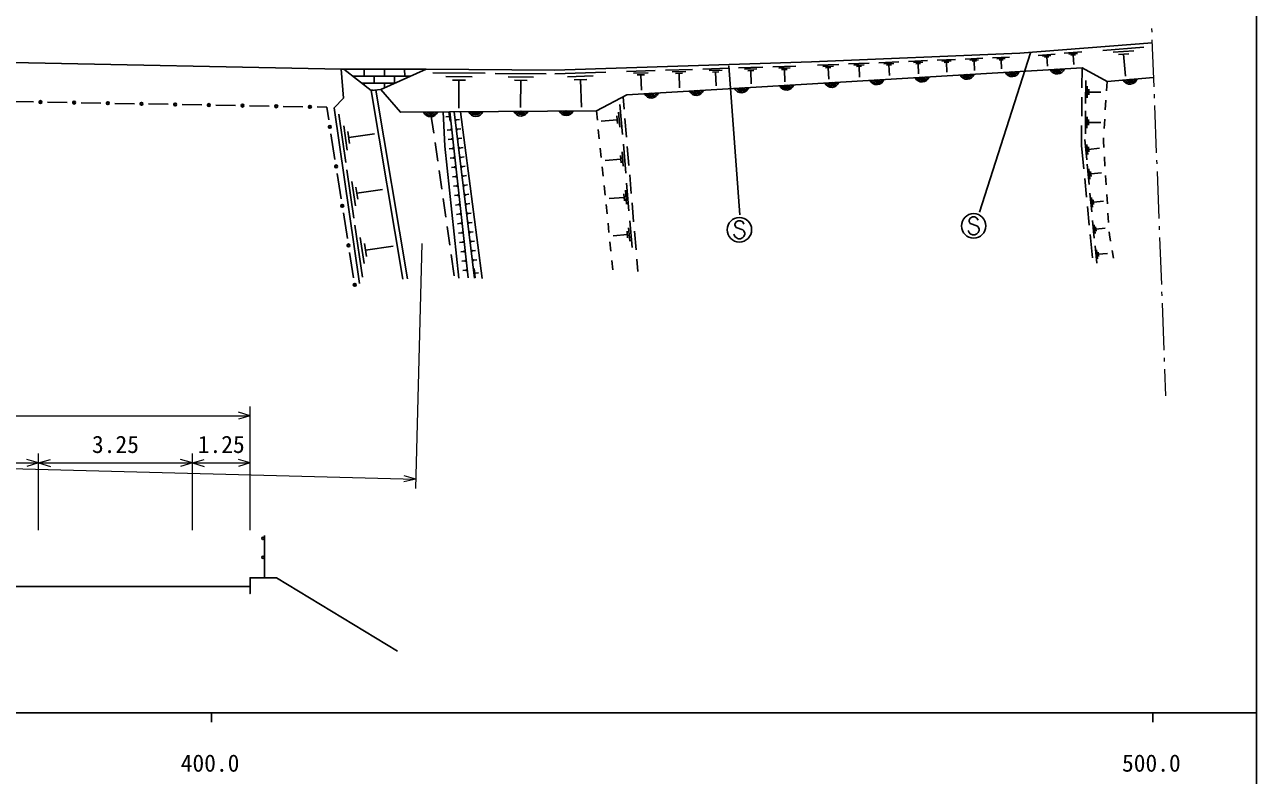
# Model space of a CAD drawing. Units: millimetres, scale not verified. Extents: x 40000 to 680000, y 20000 to 380000.
# Drawn here: x 448145 to 579000, y 198357 to 278052 of the extents above; entities that cross this region are included whole.
import ezdxf
from ezdxf.enums import TextEntityAlignment as Align

# ---------------------------------------------------------------- set-up
doc = ezdxf.new("R2010")
doc.units = ezdxf.units.MM
doc.header["$LTSCALE"] = 1000
for name, color, linetype, lineweight in [('M-BGD', 7, 'Continuous', 25), ('M-BMK-HTXT', 7, 'Continuous', 13), ('M-STR-HTXT', 7, 'Continuous', 13), ('M-STR-STRC', 7, 'Continuous', 25), ('M-TTL-BAND', 7, 'Continuous', 25)]:
    doc.layers.add(name, color=color, linetype=linetype, lineweight=lineweight)
doc.styles.add('ＭＳ ゴシック', font='')
doc.styles.get('ＭＳ ゴシック').set_extended_font_data('MS Gothic')

msp = doc.modelspace()

# ---------------------------------------------------------------- linework, layer by layer
at = {"layer": 'M-BGD'}
for p, q in [((555811, 274794), (557620, 274934)), ((558579, 275008), (560463, 275154)), ((559060, 274919), (560002, 274992)), ((559305, 274811), (559776, 274848)), ((559541, 274829), (559618, 273825)), ((562678, 275325), (567034, 275662)), ((563790, 275119), (565968, 275287)), ((564357, 274871), (565446, 274955)), ((564901, 274913), (565081, 272589)), ((523986, 273464), (526565, 273547)), ((527637, 273582), (530070, 273660)), ((532378, 273740), (534645, 273835)), ((532951, 273613), (534085, 273660)), ((533241, 273474), (533808, 273497)), ((535687, 273879), (537868, 273971)), ((536238, 273757), (537329, 273803)), ((536517, 273623), (537063, 273646)), ((536790, 273634), (536839, 272471)), ((538909, 274015), (541008, 274103)), ((539440, 273897), (540489, 273941)), ((539708, 273768), (540233, 273790)), ((539970, 273779), (540017, 272660)), ((542047, 274147), (544066, 274231)), ((542558, 274033), (543567, 274076)), ((542816, 273909), (543320, 273931)), ((543068, 273920), (543113, 272844)), ((545104, 274275), (547044, 274357)), ((545594, 274166), (546564, 274207)), ((545842, 274047), (546327, 274067)), ((546085, 274057), (546128, 273023)), ((548081, 274400), (549944, 274479)), ((548552, 274296), (549484, 274335)), ((548790, 274181), (549256, 274201)), ((549023, 274191), (549065, 273197)), ((550981, 274522), (552769, 274597)), ((551433, 274422), (552327, 274459)), ((551661, 274312), (552108, 274331)), ((551885, 274321), (551925, 273367)), ((556273, 274708), (557177, 274778)), ((556508, 274605), (556960, 274640)), ((556734, 274622), (556809, 273658)), ((482068, 273328), (481767, 273328)), ((482068, 273328), (490808, 273335)), ((483017, 272579), (489137, 272584)), ((483144, 272579), (483144, 272478)), ((484218, 273330), (484219, 272580)), ((485294, 272581), (485294, 271831)), ((486368, 273332), (486369, 272582)), ((487444, 272582), (487444, 271832)), ((488518, 273333), (488519, 272583)), ((490668, 273335), (490668, 273272)), ((491503, 272930), (497070, 272889)), ((492892, 272549), (495676, 272528)), ((498147, 272881), (503561, 272841)), ((499498, 272510), (502205, 272490)), ((504461, 272836), (509888, 273010)), ((505829, 272518), (508543, 272605)), ((506519, 272178), (507876, 272221)), ((507198, 272199), (507291, 269305)), ((512073, 273081), (515128, 273179)), ((512843, 272902), (514371, 272951)), ((513232, 272710), (513996, 272735)), ((513614, 272722), (513666, 271093)), ((516211, 273214), (519100, 273307)), ((516939, 273044), (518384, 273091)), ((517307, 272863), (518029, 272887)), ((517668, 272875), (517717, 271334)), ((520179, 273342), (522910, 273429)), ((520868, 273181), (522233, 273225)), ((521215, 273010), (521898, 273032)), ((521557, 273021), (521603, 271565)), ((524636, 273313), (525926, 273354)), ((524964, 273151), (525609, 273172)), ((525286, 273162), (525331, 271786)), ((528251, 273439), (529467, 273478)), ((528560, 273287), (529168, 273306)), ((528864, 273296), (528906, 271999)), ((533524, 273486), (533575, 272277)), ((560464, 271340), (560478, 273475)), ((483965, 271829), (487465, 271832)), ((484219, 271830), (484219, 271629)), ((484914, 271080), (485173, 271081)), ((488309, 251028), (484944, 271056)), ((488818, 251055), (485454, 271083)), ((486369, 271832), (486370, 271340)), ((493585, 272172), (494977, 272162)), ((494281, 272167), (494259, 269198)), ((500172, 272144), (501525, 272134)), ((500849, 272139), (500827, 269252)), ((560854, 269682), (560869, 272125)), ((561021, 270292), (561028, 271513)), ((561185, 270596), (561189, 271207)), ((561187, 270901), (562490, 270893)), ((563133, 272015), (563073, 271017)), ((446999, 269890), (449077, 269853)), ((450577, 269826), (452656, 269789)), ((454156, 269762), (456235, 269725)), ((457734, 269698), (459813, 269660)), ((461313, 269633), (463392, 269596)), ((464892, 269569), (466970, 269532)), ((511391, 269593), (511660, 266406)), ((511725, 270396), (511835, 269086)), ((560446, 268340), (560458, 270340)), ((563012, 270019), (562952, 269020)), ((468470, 269505), (470549, 269467)), ((472049, 269440), (474128, 269403)), ((475627, 269376), (477706, 269339)), ((479206, 269312), (480245, 269293)), ((480245, 269293), (480458, 267937)), ((483725, 250584), (481017, 269209)), ((482265, 263408), (481519, 268535)), ((491274, 268773), (491601, 266519)), ((493283, 268293), (492885, 268249)), ((493228, 268790), (493338, 267796)), ((493319, 268790), (495268, 251168)), ((493771, 268794), (495929, 251150)), ((494455, 268800), (496735, 251101)), ((508885, 268919), (508988, 267924)), ((511067, 268362), (511134, 267565)), ((511246, 268778), (511380, 267185)), ((560834, 266451), (560849, 268893)), ((561001, 267061), (561008, 268282)), ((482420, 264739), (482047, 267303)), ((493426, 267000), (493448, 266802)), ((493969, 267835), (493945, 268034)), ((493957, 267935), (494354, 267983)), ((494090, 266843), (494066, 267041)), ((494078, 266942), (494475, 266991)), ((511101, 267964), (509401, 267820)), ((511919, 268090), (512088, 266097)), ((560426, 265205), (560439, 267340)), ((561165, 267365), (561169, 267975)), ((561167, 267670), (562470, 267662)), ((562892, 268022), (562831, 267024)), ((480691, 266456), (481116, 263744)), ((482669, 265430), (482482, 266712)), ((482575, 266071), (485310, 266468)), ((493437, 266901), (493039, 266857)), ((493547, 265907), (493149, 265863)), ((493536, 266006), (493558, 265808)), ((494212, 265850), (494188, 266049)), ((494200, 265949), (494597, 265998)), ((509091, 266929), (509194, 265934)), ((560995, 263705), (560785, 265863)), ((562771, 266026), (562749, 265669)), ((562749, 265669), (562790, 265028)), ((491744, 265529), (492031, 263550)), ((493656, 264913), (493259, 264869)), ((493645, 265013), (493667, 264814)), ((494333, 264858), (494309, 265056)), ((494321, 264957), (494718, 265005)), ((509297, 264940), (509400, 263945)), ((511609, 264566), (511739, 263032)), ((511749, 265351), (512008, 262282)), ((512172, 265101), (512340, 263108)), ((560667, 262731), (560426, 265205)), ((561086, 264259), (560981, 265338)), ((561204, 264543), (561151, 265082)), ((561177, 264812), (562328, 264925)), ((493766, 263919), (493369, 263875)), ((493755, 264019), (493777, 263820)), ((493865, 263025), (493887, 262826)), ((494455, 263865), (494430, 264064)), ((494443, 263964), (494840, 264013)), ((494576, 262872), (494552, 263071)), ((494564, 262972), (494961, 263020)), ((511470, 263782), (509833, 263644)), ((511437, 264166), (511502, 263398)), ((561228, 261098), (561018, 263256)), ((562854, 264030), (562917, 263032)), ((481349, 262263), (481775, 259551)), ((483123, 257504), (482378, 262630)), ((492174, 262560), (492461, 260581)), ((493876, 262925), (493479, 262881)), ((493986, 261931), (493589, 261887)), ((493975, 262031), (493997, 261832)), ((494698, 261880), (494673, 262078)), ((494685, 261979), (495082, 262028)), ((509503, 262950), (509606, 261956)), ((512424, 262111), (512593, 260118)), ((560959, 259745), (560764, 261735)), ((561320, 261652), (561215, 262731)), ((561437, 261936), (561385, 262475)), ((561411, 262205), (562562, 262318)), ((562981, 262034), (563044, 261036)), ((483278, 258835), (482906, 261398)), ((483527, 259526), (483341, 260807)), ((483434, 260166), (486168, 260564)), ((494096, 260937), (493699, 260893)), ((494085, 261037), (494107, 260838)), ((494819, 260887), (494795, 261086)), ((494807, 260986), (495204, 261035)), ((509709, 260961), (509812, 259966)), ((511963, 260473), (512088, 258997)), ((512097, 261228), (512347, 258275)), ((492604, 259591), (492891, 257612)), ((494206, 259943), (493808, 259899)), ((494195, 260043), (494217, 259844)), ((494940, 259895), (494916, 260093)), ((494928, 259994), (495325, 260042)), ((495062, 258902), (495037, 259101)), ((511828, 259718), (510253, 259585)), ((511797, 260088), (511860, 259349)), ((512677, 259122), (512845, 257129)), ((561514, 258173), (561318, 260179)), ((561598, 258687), (561501, 259690)), ((561708, 258951), (561659, 259453)), ((561683, 259202), (562753, 259306)), ((563107, 260038), (563171, 259040)), ((482007, 258070), (482433, 255358)), ((494316, 258950), (493918, 258906)), ((494426, 257956), (494028, 257912)), ((494305, 259049), (494327, 258850)), ((494415, 258055), (494437, 257856)), ((495050, 259001), (495447, 259050)), ((495183, 257909), (495159, 258108)), ((495171, 258009), (495568, 258057)), ((509915, 258972), (510018, 257977)), ((561250, 256759), (561056, 258749)), ((563234, 258042), (563298, 257044)), ((484033, 251244), (483230, 256767)), ((493034, 256622), (493321, 254643)), ((494536, 256962), (494138, 256918)), ((494525, 257061), (494547, 256862)), ((495305, 256917), (495280, 257115)), ((495292, 257016), (495690, 257065)), ((510120, 256982), (510223, 255988)), ((512306, 256496), (512426, 255075)), ((512436, 257223), (512676, 254381)), ((561785, 255388), (561604, 257250)), ((561864, 255866), (561773, 256797)), ((561965, 256111), (561920, 256576)), ((484200, 252679), (483799, 255440)), ((494646, 255968), (494248, 255924)), ((494635, 256067), (494657, 255868)), ((495426, 255924), (495402, 256123)), ((495414, 256023), (495811, 256072)), ((512177, 255770), (510661, 255642)), ((512147, 256125), (512207, 255415)), ((512929, 256133), (513098, 254140)), ((561588, 253289), (561347, 255764)), ((561943, 256343), (562935, 256440)), ((563361, 256046), (563380, 255746)), ((563380, 255746), (563499, 255057)), ((482666, 253877), (483091, 251165)), ((484468, 253422), (484267, 254803)), ((484368, 254113), (487313, 254541)), ((494756, 254974), (494358, 254930)), ((494866, 253980), (494468, 253936)), ((494745, 255073), (494767, 254874)), ((494855, 254079), (494877, 253880)), ((495547, 254932), (495523, 255130)), ((495535, 255031), (495932, 255079)), ((495669, 253939), (495645, 254138)), ((495657, 254038), (496054, 254087)), ((510326, 254993), (510429, 253998)), ((562045, 252723), (561863, 254585)), ((562124, 253201), (562033, 254132)), ((562225, 253446), (562180, 253911)), ((563670, 254071), (563812, 253256)), ((493464, 253653), (493791, 251399)), ((494976, 252986), (494578, 252942)), ((494965, 253085), (494987, 252886)), ((495790, 252946), (495766, 253145)), ((495778, 253046), (496175, 253094)), ((510532, 253003), (510635, 252009)), ((513182, 253143), (513292, 251833)), ((562202, 253678), (563195, 253775)), ((495085, 251992), (494688, 251948)), ((495074, 252091), (495096, 251893)), ((496009, 251160), (495887, 252152)), ((495948, 251656), (496345, 251705)), ((473610, 219334), (473610, 223834))]:
    msp.add_line(p, q, dxfattribs=at)
for points in [[(567924, 276132), (553856, 275043), (531752, 274114), (504420, 273235), (490808, 273335)], [(400173, 274898), (411840, 274740), (481767, 273328)], [(481017, 269209), (482013, 270249), (481767, 273328)], [(490808, 273335), (485984, 271167), (484944, 271056), (482068, 273328)], [(485984, 271167), (488075, 268747), (508885, 268919), (512116, 270600), (560478, 273475), (563133, 272015), (568065, 272452)], [(494263, 251135), (492788, 265145), (492595, 268784)], [(487741, 211544), (474909, 219334), (472102, 219334), (472102, 217649), (472102, 218398), (429651, 218398), (429651, 219594), (428622, 219594), (428622, 218565), (413014, 218565), (413014, 219522), (411985, 219522), (411991, 218560), (413014, 218565)]]:
    msp.add_lwpolyline(points, dxfattribs=at)
for centre, radius in [((449827, 269840), 150), ((449827, 269840), 120), ((449827, 269840), 100), ((453406, 269775), 150), ((453406, 269775), 120), ((453406, 269775), 100), ((456985, 269711), 150), ((456985, 269711), 120), ((456985, 269711), 100), ((460563, 269647), 150), ((460563, 269647), 120), ((460563, 269647), 100), ((464142, 269582), 150), ((464142, 269582), 120), ((464142, 269582), 100), ((467720, 269518), 150), ((467720, 269518), 120), ((467720, 269518), 100), ((471299, 269454), 150), ((471299, 269454), 120), ((471299, 269454), 100), ((474877, 269389), 150), ((474877, 269389), 120), ((474877, 269389), 100), ((478456, 269325), 150), ((478456, 269325), 120), ((478456, 269325), 100), ((480574, 267196), 150), ((480574, 267196), 120), ((480574, 267196), 100), ((481233, 263004), 150), ((481233, 263004), 120), ((481233, 263004), 100), ((481891, 258811), 150), ((481891, 258811), 120), ((481891, 258811), 100), ((482549, 254618), 150), ((482549, 254618), 120), ((482549, 254618), 100), ((483208, 250425), 150), ((483208, 250425), 120), ((483208, 250425), 100), ((473460, 223509), 130), ((473460, 221509), 130)]:
    msp.add_circle(centre, radius, dxfattribs=at)
for centre, radius, start, end in [((538674, 272492), 812, 206.02205, 340.78232), ((538674, 272492), 650, 212.13784, 334.66653), ((538674, 272492), 488, 223.27053, 323.53385), ((538674, 272492), 325, 257.45982, 289.34456), ((543466, 272777), 812, 206.02205, 340.78232), ((543466, 272777), 650, 212.13784, 334.66653), ((543466, 272777), 488, 223.27053, 323.53385), ((543466, 272777), 325, 257.45982, 289.34456), ((548257, 273062), 812, 206.02205, 340.78232), ((548257, 273062), 650, 212.13784, 334.66653), ((548257, 273062), 488, 223.27053, 323.53385), ((548257, 273062), 325, 257.45982, 289.34456), ((553049, 273347), 812, 206.02205, 340.78232), ((553049, 273347), 650, 212.13784, 334.66653), ((553049, 273347), 488, 223.27053, 323.53385), ((553049, 273347), 325, 257.45982, 289.34456), ((557840, 273631), 812, 206.02205, 340.78232), ((557840, 273631), 650, 212.13784, 334.66653), ((557840, 273631), 488, 223.27053, 323.53385), ((557840, 273631), 325, 257.45982, 289.34456), ((565571, 272545), 812, 207.6869, 342.44717), ((565571, 272545), 650, 213.80269, 336.33139), ((565571, 272545), 488, 224.93538, 325.1987), ((565571, 272545), 325, 259.12467, 291.00941), ((519508, 271353), 812, 206.02205, 340.78232), ((519508, 271353), 650, 212.13784, 334.66653), ((519508, 271353), 488, 223.27053, 323.53385), ((519508, 271353), 325, 257.45982, 289.34456), ((524299, 271638), 812, 206.02205, 340.78232), ((524299, 271638), 650, 212.13784, 334.66653), ((524299, 271638), 488, 223.27053, 323.53385), ((524299, 271638), 325, 257.45982, 289.34456), ((529091, 271922), 812, 206.02205, 340.78232), ((529091, 271922), 650, 212.13784, 334.66653), ((529091, 271922), 488, 223.27053, 323.53385), ((529091, 271922), 325, 257.45982, 289.34456), ((533882, 272207), 812, 206.02205, 340.78232), ((533882, 272207), 650, 212.13784, 334.66653), ((533882, 272207), 488, 223.27053, 323.53385), ((533882, 272207), 325, 257.45982, 289.34456), ((514716, 271068), 812, 206.02205, 340.78232), ((514716, 271068), 650, 212.13784, 334.66653), ((514716, 271068), 488, 223.27053, 323.53385), ((514716, 271068), 325, 257.45982, 289.34456), ((491278, 269086), 812, 203.09199, 337.85226), ((491278, 269086), 650, 209.20778, 331.73647), ((491278, 269086), 488, 220.34047, 320.60378), ((491278, 269086), 325, 254.52975, 286.41449), ((496078, 269126), 812, 203.09199, 337.85226), ((496078, 269126), 650, 209.20778, 331.73647), ((496078, 269126), 488, 220.34047, 320.60378), ((496078, 269126), 325, 254.52975, 286.41449), ((500878, 269165), 812, 203.09199, 337.85226), ((500878, 269165), 650, 209.20778, 331.73647), ((500878, 269165), 488, 220.34047, 320.60378), ((500878, 269165), 325, 254.52975, 286.41449), ((505678, 269205), 812, 203.09199, 337.85226), ((505678, 269205), 650, 209.20778, 331.73647), ((505678, 269205), 488, 220.34047, 320.60378), ((505678, 269205), 325, 254.52975, 286.41449)]:
    msp.add_arc(centre, radius, start, end, dxfattribs=at)
at = {"layer": 'M-BMK-HTXT'}
for p, q in [((567866, 277653), (567881, 277253)), ((567912, 276454), (568103, 271457)), ((568134, 270658), (568149, 270258)), ((568179, 269459), (568371, 264462)), ((568401, 263663), (568417, 263263)), ((568447, 262464), (568638, 257468)), ((568669, 256668), (568684, 256268)), ((568715, 255469), (568906, 250473)), ((568937, 249673), (568952, 249274)), ((568983, 248474), (569174, 243478)), ((569204, 242678), (569220, 242279)), ((569250, 241479), (569358, 238652))]:
    msp.add_line(p, q, dxfattribs=at)
at = {"layer": 'M-STR-HTXT'}
for p, q in [((490333, 254807), (489666, 228816)), ((65355, 240699), (489692, 229815)), ((472102, 236529), (470852, 236904)), ((472102, 224395), (472102, 237529)), ((414829, 236529), (472102, 236529)), ((472102, 236529), (470852, 236154)), ((449626, 231529), (448376, 231904)), ((449626, 224395), (449626, 232529)), ((449626, 231529), (450876, 231904)), ((465962, 231529), (464712, 231904)), ((465962, 224395), (465962, 232529)), ((465962, 231529), (467212, 231904)), ((472102, 231529), (470852, 231904)), ((433429, 231529), (449626, 231529)), ((449626, 231529), (448376, 231154)), ((449626, 231529), (465962, 231529)), ((449626, 231529), (450876, 231154)), ((465962, 231529), (464712, 231154)), ((465962, 231529), (472102, 231529)), ((465962, 231529), (467212, 231154)), ((472102, 231529), (470852, 231154)), ((489692, 229815), (488434, 229535)), ((489692, 229815), (488450, 230160))]:
    msp.add_line(p, q, dxfattribs=at)
at = {"layer": 'M-STR-STRC'}
for p, q in [((555013, 275056), (549574, 258141)), ((522963, 273696), (524130, 257877)), ((523725, 257103), (523607, 256866)), ((523607, 256866), (523607, 256748)), ((523607, 256748), (523725, 256512)), ((523961, 257221), (523725, 257103)), ((523725, 256512), (524434, 256275)), ((524197, 257221), (523961, 257221)), ((524434, 257103), (524197, 257221)), ((524552, 256866), (524434, 257103)), ((548611, 257517), (548493, 257281)), ((548493, 257281), (548493, 257163)), ((548493, 257163), (548611, 256926)), ((548848, 257635), (548611, 257517)), ((548611, 256926), (549321, 256690)), ((549084, 257635), (548848, 257635)), ((549321, 257517), (549084, 257635)), ((549439, 257281), (549321, 257517)), ((549321, 256690), (549439, 256572)), ((549439, 256572), (549557, 256335)), ((523607, 255566), (523488, 255803)), ((523725, 255448), (523607, 255566)), ((523961, 255330), (523725, 255448)), ((524197, 255330), (523961, 255330)), ((524434, 255448), (524197, 255330)), ((524434, 256275), (524552, 256157)), ((524552, 255566), (524434, 255448)), ((524552, 256157), (524670, 255921)), ((524670, 255803), (524552, 255566)), ((524670, 255921), (524670, 255803)), ((548493, 255981), (548375, 256217)), ((548611, 255863), (548493, 255981)), ((548848, 255744), (548611, 255863)), ((549084, 255744), (548848, 255744)), ((549321, 255863), (549084, 255744)), ((549439, 255981), (549321, 255863)), ((549557, 256217), (549439, 255981)), ((549557, 256335), (549557, 256217))]:
    msp.add_line(p, q, dxfattribs=at)
for centre in [(548966, 256690), (524079, 256275)]:
    msp.add_circle(centre, 1300, dxfattribs=at)
at = {"layer": 'M-TTL-BAND'}
for p, q in [((579000, 20000), (579000, 370000)), ((40000, 205000), (579000, 205000)), ((468000, 205000), (468000, 204000)), ((568000, 205000), (568000, 204000))]:
    msp.add_line(p, q, dxfattribs=at)

# ---------------------------------------------------------------- texts
at = {"layer": 'M-STR-HTXT', "style": 'ＭＳ ゴシック'}
for s, p in [('3.25', (457794, 232029)), ('1.25', (469032, 232029))]:
    msp.add_text(s, height=1833, dxfattribs=at).set_placement(p, align=Align.BOTTOM_CENTER)
at = {"layer": 'M-TTL-BAND', "style": 'ＭＳ ゴシック'}
for s, p in [('400.0', (467844, 198195)), ('500.0', (567844, 198195))]:
    msp.add_text(s, height=1833, dxfattribs=at).set_placement(p, align=Align.BOTTOM_CENTER)

doc.saveas('drawing.dxf')
